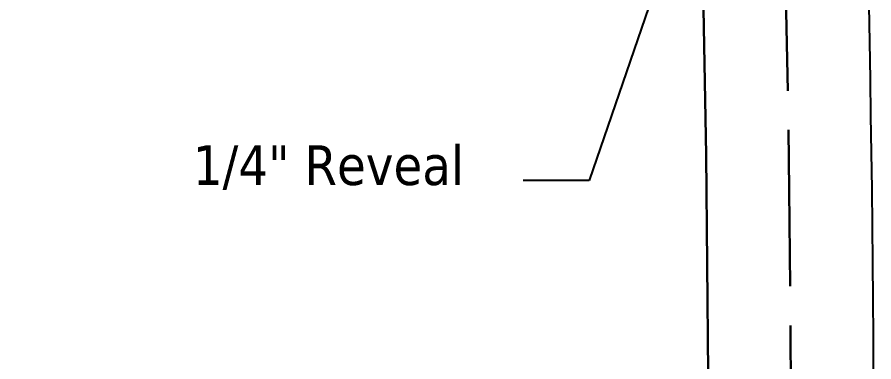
# Model space of a CAD drawing. Header units: millimetres. Extents: x 6405 to 7043, y 327 to 1007.
# Drawn here: x 6856.9 to 6922.6, y 700.7 to 727.2 of the extents above; entities that cross this region are included whole.
import ezdxf

# ---------------------------------------------------------------- set-up
doc = ezdxf.new("R2010")
doc.units = ezdxf.units.MM
doc.linetypes.add('ACAD_ISO02W100', pattern=[15, 12, -3])
doc.layers.add('尺寸標注', color=1, linetype='Continuous', lineweight=30)
doc.layers.add('虚线', color=2, linetype='ACAD_ISO02W100', lineweight=30)
doc.styles.get("Standard").update_dxf_attribs({"font": 'txt', "bigfont": 'gbcbig.shx'})
doc.dimstyles.new('MM+IN', dxfattribs={"dimtxt": 4.5, "dimasz": 2.8, "dimexe": 0.1, "dimexo": 0.1, "dimgap": 1, "dimtad": 0, "dimdec": 1, "dimrnd": 25.4, "dimzin": 9, "dimdsep": 46, "dimtxsty": 'Standard', "dimcen": 0, "dimclrd": 1, "dimclre": 1, "dimclrt": 3, "dimadec": 0, "dimazin": 0, "dimtfac": 1, "dimtdec": 1, "dimtofl": 0, "dimtmove": 0, "dimatfit": 3, "dimfxl": 1, "dimfrac": 2, "dimtolj": 1, "dimtzin": 0, "dimarcsym": 0})

msp = doc.modelspace()

# ---------------------------------------------------------------- linework, layer by layer
at = {"linetype": 'Continuous'}
msp.add_lwpolyline([(6557.159, 601.243, 0.385251), (6648.579, 509.823, 0.024977), (6828.934, 509.823, 0.385251), (6920.354, 601.243, 0.024977), (6920.354, 781.599, 0.385251), (6828.934, 873.019, 0.024977), (6648.579, 873.019, 0.385251), (6557.159, 781.599, 0.024977)], format="xyb", close=True, dxfattribs=at)
at = {"layer": '尺寸標注', "color": 3}
msp.add_lwpolyline([(6569.843, 601.877, 0.385251), (6649.213, 522.508, 0.024977), (6828.3, 522.508, 0.385251), (6907.67, 601.877, 0.024977), (6907.67, 780.965, 0.385251), (6828.3, 860.335, 0.024977), (6649.213, 860.335, 0.385251), (6569.843, 780.965, 0.024977)], format="xyb", close=True, dxfattribs=at)
at = {"layer": '虚线'}
msp.add_lwpolyline([(6563.501, 601.56, 0.385251), (6648.896, 516.166, 0.024977), (6828.617, 516.166, 0.385251), (6914.012, 601.56, 0.024977), (6914.012, 781.282, 0.385251), (6828.617, 866.677, 0.024977), (6648.896, 866.677, 0.385251), (6563.501, 781.282, 0.024977)], format="xyb", close=True, dxfattribs=at)

# ---------------------------------------------------------------- texts
at = {"color": 1, "attachment_point": 1}
for s, insert, char_height, width in [('{\\fTahoma|b0|i0|c163|p34; }', (6870.654, 720.811), 3.04404, 31.38011), ('{\\fTahoma|b0|i0|c163|p34;1/4"\\fTahoma|b0|i0|c0|p34; \\fTahoma|b0|i0|c163|p34;Revea\\fTahoma|b0|i0|c0|p34;l}', (6870.344, 717.337), 3.044038, 29.20638), ('{\\fTahoma|b0|i0|c163|p34; }', (6870.654, 716.499), 3.04404, 27.86835)]:
    msp.add_mtext(s, dxfattribs=dict(at, insert=insert, char_height=char_height, width=width))

# ---------------------------------------------------------------- leaders
msp.add_leader([(6920.778, 772.986), (6900.769, 714.651), (6895.691, 714.651)], dimstyle='MM+IN', override={"dimgap": 2, "dimtad": 0})

doc.saveas('drawing.dxf')
